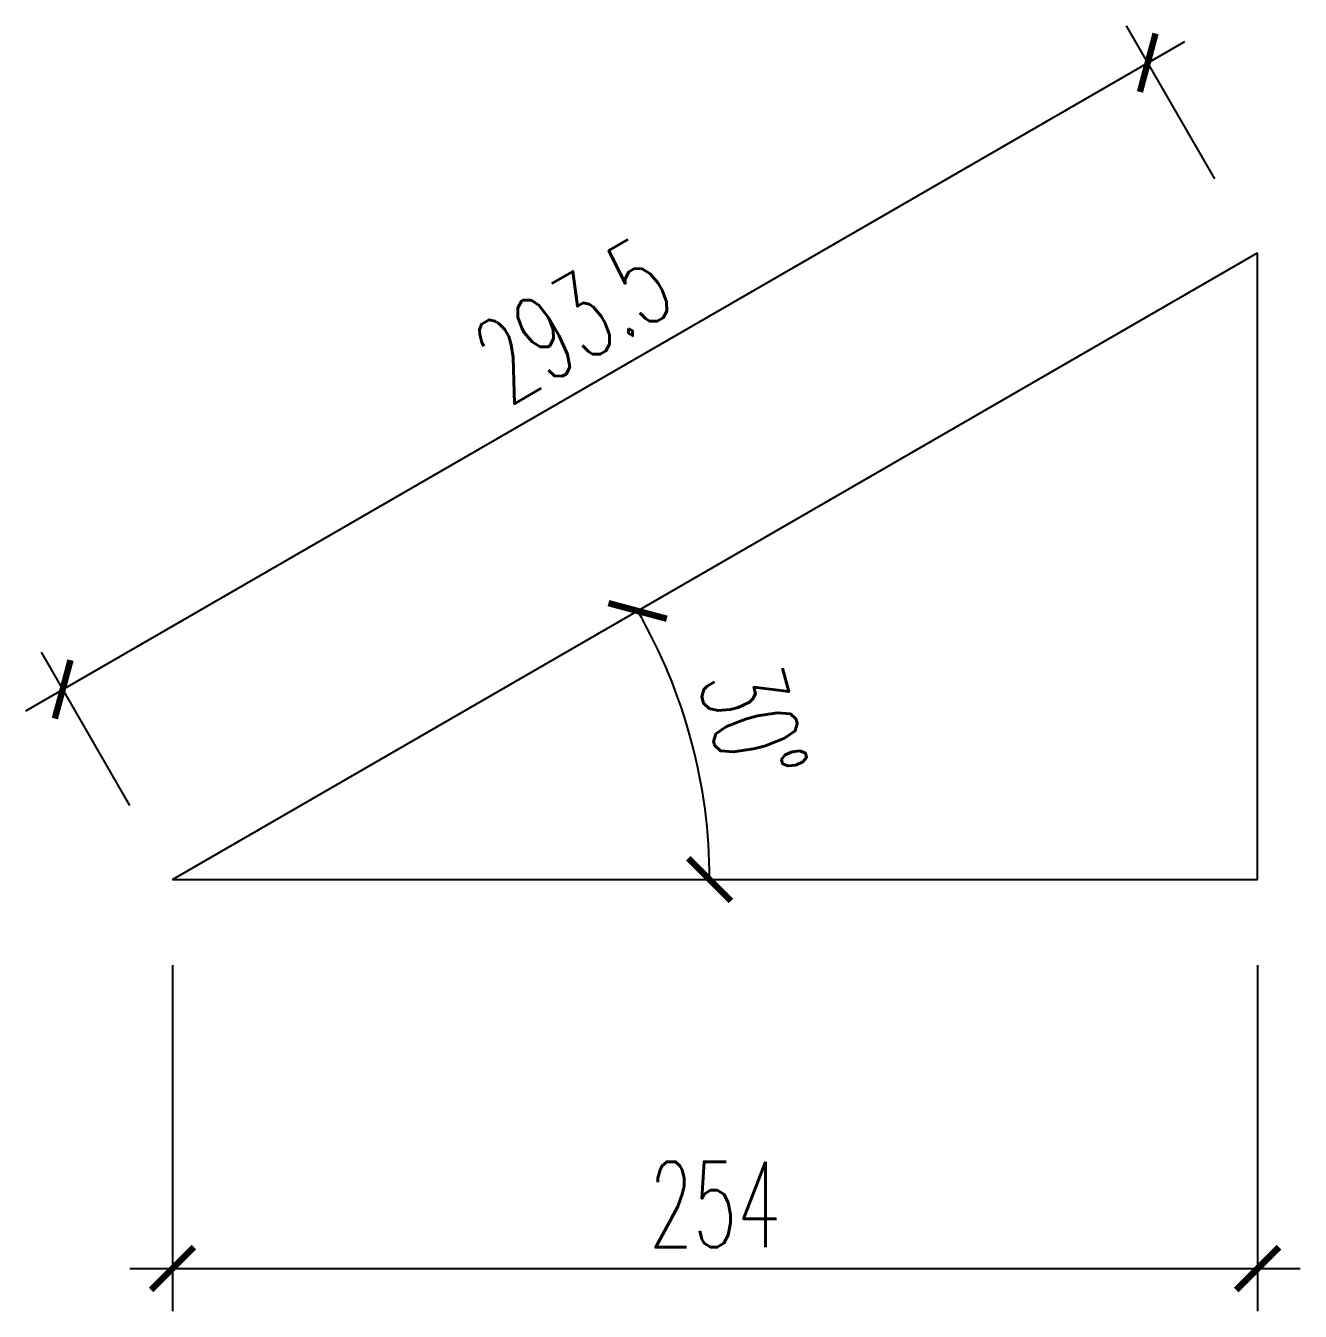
# Model space of a CAD drawing. Header units: millimetres. Extents: x -24587 to 37983, y -70862 to 338.
# Drawn here: x 12347.5 to 12645.8, y -65708.2 to -65407.3 of the extents above; entities that cross this region are included whole.
import ezdxf

# ---------------------------------------------------------------- set-up
doc = ezdxf.new("R2010")
doc.units = ezdxf.units.MM
doc.header["$LTSCALE"] = 50
doc.layers.get('Defpoints').update_dxf_attribs({"color": 251})
doc.layers.add('__NIEDRUK__', color=54, linetype='Continuous', plot=False)
doc.styles.add('WYM1', font='romanszb.shx', dxfattribs={"width": 0.6})
doc.dimstyles.new('CM100', dxfattribs={"dimscale": 5, "dimtxt": 2, "dimasz": 1, "dimexe": 1, "dimexo": 2, "dimgap": 0.5, "dimtad": 1, "dimrnd": 0.5, "dimdsep": 46, "dimtxsty": 'WYM1', "dimblk": 'OBLIQUE', "dimcen": 0, "dimdle": 1, "dimclrd": 253, "dimclre": 251, "dimclrt": 30, "dimadec": 0, "dimazin": 0, "dimtfac": 1, "dimtix": 1, "dimtmove": 0, "dimatfit": 0, "dimfxl": 1, "dimtfillclr": 256, "dimtolj": 1, "dimarcsym": 0})

# ---------------------------------------------------------------- blocks, each defined once
blk = doc.blocks.new('_ArchTick')
at = {"color": 0, "linetype": 'ByBlock', "const_width": 0.15}
blk.add_lwpolyline([(-0.5, -0.5), (0.5, 0.5)], dxfattribs=at)
blk = doc.blocks.new('*D244')
at = {"layer": '__NIEDRUK__', "color": 251, "lineweight": -2, "transparency": 16777216}
for p, q in [((12381.82, -65627.15), (12381.82, -65708.19)), ((12635.82, -65627.15), (12635.82, -65708.19))]:
    blk.add_line(p, q, dxfattribs=at)
at = {"layer": '__NIEDRUK__', "color": 253, "lineweight": -2, "transparency": 16777216}
blk.add_line((12371.82, -65698.19), (12645.82, -65698.19), dxfattribs=at)
at = {"layer": 'Defpoints', "color": 0, "transparency": 16777216}
for p in [(12381.82, -65607.15), (12635.82, -65607.15), (12635.82, -65698.19)]:
    blk.add_point(p, dxfattribs=at)
at = {"layer": '__NIEDRUK__', "color": 253, "lineweight": -2, "transparency": 16777216, "xscale": 10, "yscale": 10, "zscale": 10, "rotation": 180}
blk.add_blockref('_ArchTick', (12381.82, -65698.19), dxfattribs=at)
at = {"layer": '__NIEDRUK__', "color": 253, "lineweight": -2, "transparency": 16777216, "xscale": 10, "yscale": 10, "zscale": 10}
blk.add_blockref('_ArchTick', (12635.82, -65698.19), dxfattribs=at)
at = {"layer": '__NIEDRUK__', "color": 30, "transparency": 16777216, "insert": (12508.82, -65683.19), "char_height": 20, "attachment_point": 5, "style": 'WYM1'}
blk.add_mtext('\\A1;254', dxfattribs=at)
blk = doc.blocks.new('*D245')
at = {"layer": '__NIEDRUK__', "color": 253, "lineweight": -2, "transparency": 16777216}
blk.add_arc((12381.82, -65607.15), 125.73, 0, 30, dxfattribs=at)
at = {"layer": 'Defpoints', "color": 0, "transparency": 16777216}
for p in [(12635.82, -65460.5), (12505.64, -65585.31), (12381.82, -65607.15), (12381.82, -65607.15), (12635.82, -65607.15)]:
    blk.add_point(p, dxfattribs=at)
at = {"layer": '__NIEDRUK__', "color": 253, "lineweight": -2, "transparency": 16777216, "xscale": 10, "yscale": 10, "zscale": 10}
for p, rotation in [((12490.7, -65544.28), 120.0000000000008), ((12507.55, -65607.15), 270.0000000000008)]:
    blk.add_blockref('_ArchTick', p, dxfattribs=dict(at, rotation=rotation))
at = {"layer": '__NIEDRUK__', "color": 30, "transparency": 16777216, "insert": (12517.75, -65570.72), "char_height": 20, "attachment_point": 5, "rotation": 285, "style": 'WYM1'}
blk.add_mtext('\\A1;30°', dxfattribs=at)
blk = doc.blocks.new('*D246')
at = {"layer": '__NIEDRUK__', "color": 251, "lineweight": -2, "transparency": 16777216}
for p, q in [((12625.82, -65443.18), (12605.11, -65407.31)), ((12371.82, -65589.83), (12351.11, -65553.96))]:
    blk.add_line(p, q, dxfattribs=at)
at = {"layer": '__NIEDRUK__', "color": 253, "lineweight": -2, "transparency": 16777216}
blk.add_line((12347.45, -65567.62), (12618.77, -65410.97), dxfattribs=at)
at = {"layer": 'Defpoints', "color": 0, "transparency": 16777216}
for p in [(12610.11, -65415.97), (12635.82, -65460.5), (12381.82, -65607.15)]:
    blk.add_point(p, dxfattribs=at)
at = {"layer": '__NIEDRUK__', "color": 253, "lineweight": -2, "transparency": 16777216, "xscale": 10, "yscale": 10, "zscale": 10}
for p, rotation in [((12610.11, -65415.97), 30.00000000000106), ((12356.11, -65562.62), 210.0000000000011)]:
    blk.add_blockref('_ArchTick', p, dxfattribs=dict(at, rotation=rotation))
at = {"layer": '__NIEDRUK__', "color": 30, "transparency": 16777216, "insert": (12475.61, -65476.31), "char_height": 20, "attachment_point": 5, "rotation": 30, "style": 'WYM1'}
blk.add_mtext('\\A1;293.5', dxfattribs=at)

msp = doc.modelspace()

# ---------------------------------------------------------------- linework, layer by layer
at = {"layer": '__NIEDRUK__'}
for points in [[(12381.82, -65607.147), (12635.82, -65460.5)], [(12635.82, -65607.147), (12635.82, -65460.5)], [(12381.82, -65607.147), (12635.82, -65607.147)]]:
    msp.add_lwpolyline(points, dxfattribs=at)

# ---------------------------------------------------------------- dimensions: what is measured, and where the dimension line sits
dim = msp.add_aligned_dim(p1=(12381.82, -65607.147), p2=(12635.82, -65460.5), distance=51.416, dimstyle='CM100', override={"dimscale": 10, "dimblk": 'ArchTick'}, dxfattribs=at)
dim.commit()
dim.dimension.update_dxf_attribs({"geometry": '*D246', "text_midpoint": (12475.612, -65476.306)})
dim = msp.add_angular_dim_2l(base=(12505.639, -65585.315), line1=((12381.82, -65607.147), (12635.82, -65607.147)), line2=((12381.82, -65607.147), (12635.82, -65460.5)), dimstyle='CM100', override={"dimscale": 10, "dimblk": 'ArchTick'}, dxfattribs=at)
dim.commit()
dim.dimension.update_dxf_attribs({"geometry": '*D245', "text_midpoint": (12517.754, -65570.724)})
dim = msp.add_linear_dim(base=(12635.82, -65698.186), p1=(12381.82, -65607.147), p2=(12635.82, -65607.147), dimstyle='CM100', override={"dimscale": 10, "dimblk": 'ArchTick'}, dxfattribs=at)
dim.commit()
dim.dimension.update_dxf_attribs({"geometry": '*D244', "text_midpoint": (12508.82, -65683.186)})

doc.saveas('drawing.dxf')
